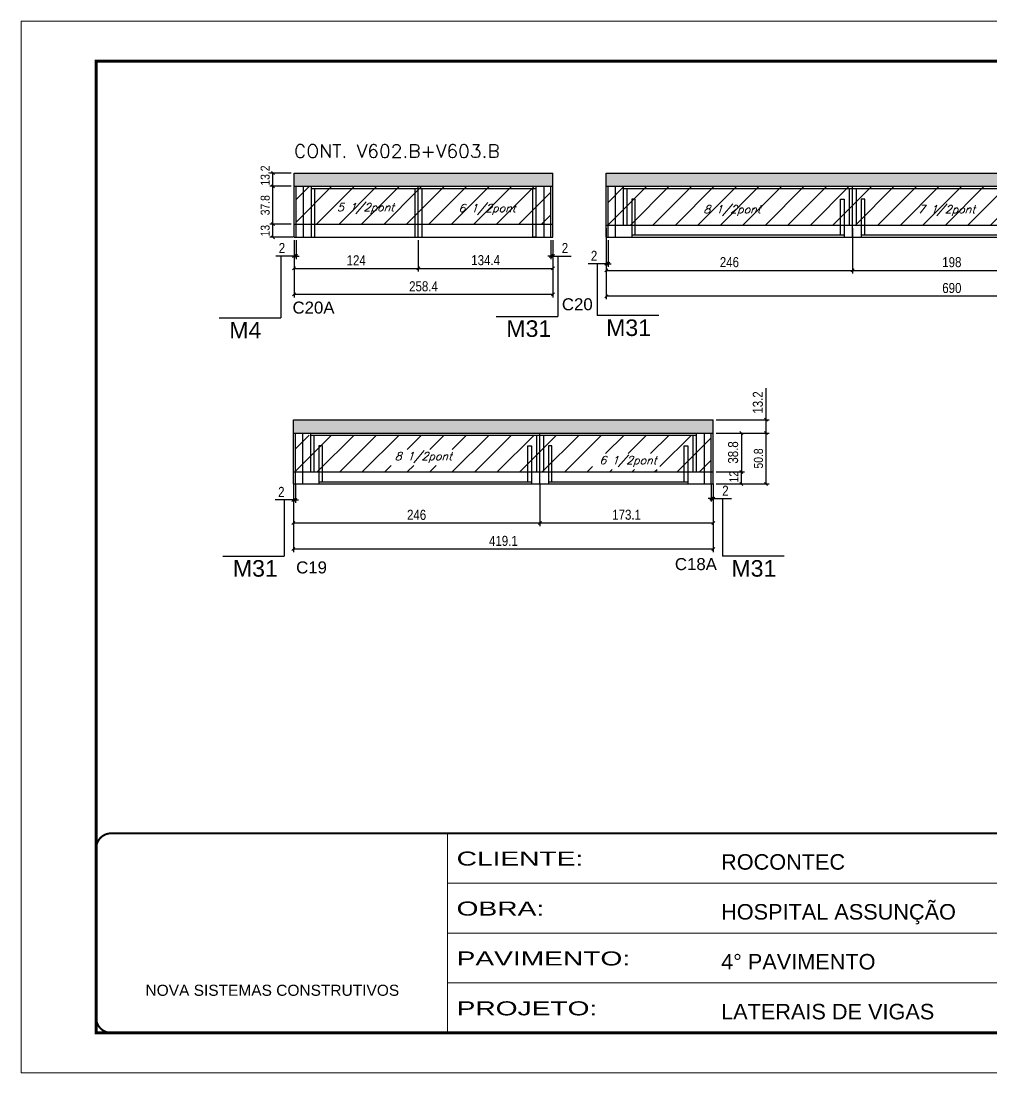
# Model space of a CAD drawing. Extents: x -20960 to -5926, y -2106 to 21915.
# Drawn here: x -7438 to -6470, y 18568 to 19618 of the extents above; entities that cross this region are included whole.
import ezdxf

# ---------------------------------------------------------------- set-up
doc = ezdxf.new("R2010")
doc.units = 0
doc.linetypes.add('CONTINUO', pattern=[0])
doc.linetypes.add('DASHED', pattern=[0.75, 0.5, -0.25])
for name, color, linetype in [('5', 5, 'Continuous'), ('COTA', 241, 'Continuous'), ('NOMENCLATURA', 7, 'Continuous'), ('Painéis', 200, 'Continuous'), ('Reaproveitamento', 251, 'Continuous'), ('SARR_2.2x7', 40, 'Continuous'), ('SARR_3.5x7', 81, 'Continuous'), ('texto', 7, 'Continuous')]:
    doc.layers.add(name, color=color, linetype=linetype)
for name, color, linetype, lineweight in [('Folhas', 255, 'Continuous', 9), ('SARRAFO DE PRESSAO', 251, 'DASHED', 9), ('Texto Seção', 7, 'Continuous', 15)]:
    doc.layers.add(name, color=color, linetype=linetype, lineweight=lineweight)
doc.styles.add('ARIAL', font='arial.ttf')
doc.styles.add('COTA TECNICA', font='techl___.ttf', dxfattribs={"height": 10})
doc.styles.add('COTA TECNICA-50', font='techl___.ttf', dxfattribs={"height": 9})
doc.styles.add('REGUA-120', font='ROMANS.shx', dxfattribs={"height": 15})
doc.styles.add('Romans', font='romans.shx')
doc.styles.get("Standard").update_dxf_attribs({"font": 'arial.ttf'})
doc.styles.add('Tecnologia', font='')
doc.styles.get('Tecnologia').set_extended_font_data('Forgotten Futurist')
doc.dimstyles.new('COTA PAINEL-50', dxfattribs={"dimtxt": 9, "dimasz": 3, "dimexe": 3, "dimexo": 3, "dimgap": 3, "dimtad": 1, "dimdec": 1, "dimzin": 12, "dimdsep": 46, "dimtxsty": 'COTA TECNICA-50', "dimblk1": 'OBLIQUE', "dimblk2": 'OBLIQUE', "dimsah": 1, "dimcen": 0.9, "dimclrd": 4, "dimclre": 4, "dimclrt": 240, "dimadec": 1, "dimazin": 3, "dimtfac": 1, "dimtdec": 1, "dimtmove": 0, "dimatfit": 3, "dimfxl": 1, "dimtolj": 1, "dimtzin": 12, "dimarcsym": 0})
doc.dimstyles.new('PAINEL', dxfattribs={"dimtxt": 10, "dimasz": 3, "dimexe": 3, "dimexo": 3, "dimgap": 3, "dimtad": 1, "dimdec": 1, "dimzin": 12, "dimdsep": 46, "dimtxsty": 'COTA TECNICA', "dimblk1": 'OBLIQUE', "dimblk2": 'OBLIQUE', "dimsah": 1, "dimcen": 0.9, "dimclrd": 4, "dimclre": 4, "dimclrt": 240, "dimadec": 1, "dimazin": 3, "dimtfac": 1, "dimtdec": 1, "dimtmove": 0, "dimatfit": 3, "dimfxl": 1, "dimtolj": 1, "dimtzin": 12, "dimarcsym": 0})
pattern_1 = [(45, (-149356.768, -7761.702), (-11.2253202, 11.2253202), [])]

# ---------------------------------------------------------------- blocks, each defined once
blk = doc.blocks.new('9999999999')
at = {"color": 30, "linetype": 'CONTINUO'}
for p, q in [((98564.6, 34230.2), (98564.6, 34429.4)), ((98564.6, 34379.6), (99584, 34379.6)), ((98564.6, 34329.8), (99488, 34329.8)), ((98564.6, 34280), (99488, 34280))]:
    blk.add_line(p, q, dxfattribs=at)
at = {"color": 30, "linetype": 'CONTINUO', "const_width": 2}
blk.add_lwpolyline([(99584, 34230.2), (99584, 34414.4, 0.414214), (99569, 34429.4), (98229, 34429.4, 0.414214), (98214, 34414.4), (98214, 34245.2, 0.414214), (98229, 34230.2), (99584, 34230.2)], format="xyb", dxfattribs=at)
at = {"layer": 'Folhas'}
blk.add_lwpolyline([(98139, 34190.2), (99624, 34190.2), (99624, 35240.2), (98139, 35240.2)], close=True, dxfattribs=at)
at = {"layer": 'Folhas', "color": 30, "const_width": 3}
blk.add_lwpolyline([(98214, 34230.2), (99584, 34230.2), (99584, 35200.2), (98214, 35200.2)], close=True, dxfattribs=at)
at = {"color": 7, "linetype": 'Continuous', "ltscale": 5, "style": 'ARIAL'}
for s, height, p in [('ROCONTEC', 15.48, (98837.7, 34393.1)), ('HOSPITAL ASSUNÇÃO', 15.483, (98837.7, 34343.3)), ('4° PAVIMENTO', 15.483, (98837.7, 34293.5)), ('NOVA SISTEMAS CONSTRUTIVOS', 11.059, (98263.2, 34267.2)), ('LATERAIS DE VIGAS', 15.483, (98837.7, 34243.7))]:
    blk.add_text(s, height=height, dxfattribs=at).set_placement(p)
at = {"layer": 'Folhas', "color": 7, "style": 'Tecnologia', "width": 1.5}
for s, p in [('CLIENTE:', (98573.7, 34397.2)), ('OBRA:', (98573.7, 34347.3)), ('PAVIMENTO:', (98573.7, 34297.5)), ('PROJETO:', (98573.7, 34247.7))]:
    blk.add_text(s, height=14, dxfattribs=at).set_placement(p)
blk = doc.blocks.new('_Oblique')
at = {"color": 0, "linetype": 'ByBlock', "lineweight": -2}
blk.add_line((-0.5, -0.5), (0.5, 0.5), dxfattribs=at)
blk = doc.blocks.new('*D186')
at = {"layer": 'COTA', "color": 4, "lineweight": -2, "ltscale": 25, "transparency": 16777216}
for p, q in [((-7166, 19399.5), (-7166, 19342.3)), ((-6907.6, 19399.5), (-6907.6, 19342.3)), ((-6907.6, 19345.3), (-7166, 19345.3))]:
    blk.add_line(p, q, dxfattribs=at)
at = {"layer": 'Defpoints', "color": 0, "ltscale": 25, "transparency": 16777216}
for p in [(-7166, 19402.5), (-6907.6, 19402.5), (-7166, 19345.3)]:
    blk.add_point(p, dxfattribs=at)
at = {"layer": 'COTA', "color": 4, "lineweight": -2, "ltscale": 25, "transparency": 16777216, "xscale": 3, "yscale": 3, "zscale": 3, "rotation": 180}
blk.add_blockref('_Oblique', (-7166, 19345.3), dxfattribs=at)
at = {"layer": 'COTA', "color": 4, "lineweight": -2, "ltscale": 25, "transparency": 16777216, "xscale": 3, "yscale": 3, "zscale": 3}
blk.add_blockref('_Oblique', (-6907.6, 19345.3), dxfattribs=at)
at = {"layer": 'COTA', "color": 240, "ltscale": 25, "transparency": 16777216, "insert": (-7036.8, 19353.4), "char_height": 10, "attachment_point": 5, "style": 'COTA TECNICA'}
blk.add_mtext('\\A1;258.4', dxfattribs=at)
blk = doc.blocks.new('*D187')
at = {"layer": 'COTA', "color": 4, "lineweight": -2, "ltscale": 25, "transparency": 16777216}
for p, q in [((-7166, 19399.5), (-7166, 19368.3)), ((-7042, 19399.5), (-7042, 19368.3)), ((-7166, 19371.3), (-7042, 19371.3))]:
    blk.add_line(p, q, dxfattribs=at)
at = {"layer": 'Defpoints', "color": 0, "ltscale": 25, "transparency": 16777216}
for p in [(-7166, 19402.5), (-7042, 19402.5), (-7042, 19371.3)]:
    blk.add_point(p, dxfattribs=at)
at = {"layer": 'COTA', "color": 4, "lineweight": -2, "ltscale": 25, "transparency": 16777216, "xscale": 3, "yscale": 3, "zscale": 3, "rotation": 180}
blk.add_blockref('_Oblique', (-7166, 19371.3), dxfattribs=at)
at = {"layer": 'COTA', "color": 4, "lineweight": -2, "ltscale": 25, "transparency": 16777216, "xscale": 3, "yscale": 3, "zscale": 3}
blk.add_blockref('_Oblique', (-7042, 19371.3), dxfattribs=at)
at = {"layer": 'COTA', "color": 240, "ltscale": 25, "transparency": 16777216, "insert": (-7104, 19379.4), "char_height": 10, "attachment_point": 5, "style": 'COTA TECNICA'}
blk.add_mtext('\\A1;124', dxfattribs=at)
blk = doc.blocks.new('*D188')
at = {"layer": 'COTA', "color": 4, "lineweight": -2, "ltscale": 25, "transparency": 16777216}
for p, q in [((-7042, 19399.5), (-7042, 19368.3)), ((-6907.6, 19399.5), (-6907.6, 19368.3)), ((-7042, 19371.3), (-6907.6, 19371.3))]:
    blk.add_line(p, q, dxfattribs=at)
at = {"layer": 'Defpoints', "color": 0, "ltscale": 25, "transparency": 16777216}
for p in [(-7042, 19402.5), (-6907.6, 19402.5), (-6907.6, 19371.3)]:
    blk.add_point(p, dxfattribs=at)
at = {"layer": 'COTA', "color": 4, "lineweight": -2, "ltscale": 25, "transparency": 16777216, "xscale": 3, "yscale": 3, "zscale": 3, "rotation": 180}
blk.add_blockref('_Oblique', (-7042, 19371.3), dxfattribs=at)
at = {"layer": 'COTA', "color": 4, "lineweight": -2, "ltscale": 25, "transparency": 16777216, "xscale": 3, "yscale": 3, "zscale": 3}
blk.add_blockref('_Oblique', (-6907.6, 19371.3), dxfattribs=at)
at = {"layer": 'COTA', "color": 240, "ltscale": 25, "transparency": 16777216, "insert": (-6974.8, 19379.5), "char_height": 10, "attachment_point": 5, "style": 'COTA TECNICA'}
blk.add_mtext('\\A1;134.4', dxfattribs=at)
blk = doc.blocks.new('*D189')
at = {"layer": 'COTA', "color": 4, "lineweight": -2, "ltscale": 25, "transparency": 16777216}
for p, q in [((-6909.6, 19399.5), (-6909.6, 19380.7)), ((-6907.6, 19399.5), (-6907.6, 19380.7)), ((-6909.6, 19383.7), (-6912.6, 19383.7)), ((-6909.6, 19383.7), (-6907.6, 19383.7)), ((-6907.6, 19383.7), (-6889.5, 19383.7))]:
    blk.add_line(p, q, dxfattribs=at)
at = {"layer": 'Defpoints', "color": 0, "ltscale": 25, "transparency": 16777216}
for p in [(-6909.6, 19402.5), (-6907.6, 19402.5), (-6907.6, 19383.7)]:
    blk.add_point(p, dxfattribs=at)
at = {"layer": 'COTA', "color": 4, "lineweight": -2, "ltscale": 25, "transparency": 16777216, "xscale": 3, "yscale": 3, "zscale": 3}
blk.add_blockref('_Oblique', (-6909.6, 19383.7), dxfattribs=at)
at = {"layer": 'COTA', "color": 4, "lineweight": -2, "ltscale": 25, "transparency": 16777216, "xscale": 3, "yscale": 3, "zscale": 3, "rotation": 180}
blk.add_blockref('_Oblique', (-6907.6, 19383.7), dxfattribs=at)
at = {"layer": 'COTA', "color": 240, "ltscale": 25, "transparency": 16777216, "insert": (-6895.6, 19391.7), "char_height": 10, "attachment_point": 5, "style": 'COTA TECNICA'}
blk.add_mtext('\\A1;2', dxfattribs=at)
blk = doc.blocks.new('*D190')
at = {"layer": 'COTA', "color": 4, "lineweight": -2, "ltscale": 25, "transparency": 16777216}
for p, q in [((-7166, 19399.5), (-7166, 19380.7)), ((-7164, 19399.5), (-7164, 19380.7)), ((-7166, 19383.7), (-7184.2, 19383.7)), ((-7164, 19383.7), (-7166, 19383.7)), ((-7164, 19383.7), (-7161, 19383.7))]:
    blk.add_line(p, q, dxfattribs=at)
at = {"layer": 'Defpoints', "color": 0, "ltscale": 25, "transparency": 16777216}
for p in [(-7166, 19402.5), (-7164, 19402.5), (-7166, 19383.7)]:
    blk.add_point(p, dxfattribs=at)
at = {"layer": 'COTA', "color": 4, "lineweight": -2, "ltscale": 25, "transparency": 16777216, "xscale": 3, "yscale": 3, "zscale": 3}
blk.add_blockref('_Oblique', (-7166, 19383.7), dxfattribs=at)
at = {"layer": 'COTA', "color": 4, "lineweight": -2, "ltscale": 25, "transparency": 16777216, "xscale": 3, "yscale": 3, "zscale": 3, "rotation": 180}
blk.add_blockref('_Oblique', (-7164, 19383.7), dxfattribs=at)
at = {"layer": 'COTA', "color": 240, "ltscale": 25, "transparency": 16777216, "insert": (-7178.1, 19391.7), "char_height": 10, "attachment_point": 5, "style": 'COTA TECNICA'}
blk.add_mtext('\\A1;2', dxfattribs=at)
blk = doc.blocks.new('*D249')
at = {"layer": 'COTA', "color": 4, "lineweight": -2, "ltscale": 25, "transparency": 16777216}
for p, q in [((-6854.5, 19411.5), (-6854.5, 19340.6)), ((-6164.5, 19411.5), (-6164.5, 19340.6)), ((-6164.5, 19343.6), (-6854.5, 19343.6))]:
    blk.add_line(p, q, dxfattribs=at)
at = {"layer": 'Defpoints', "color": 0, "ltscale": 25, "transparency": 16777216}
for p in [(-6854.5, 19414.5), (-6164.5, 19414.5), (-6854.5, 19343.6)]:
    blk.add_point(p, dxfattribs=at)
at = {"layer": 'COTA', "color": 4, "lineweight": -2, "ltscale": 25, "transparency": 16777216, "xscale": 3, "yscale": 3, "zscale": 3, "rotation": 180}
blk.add_blockref('_Oblique', (-6854.5, 19343.6), dxfattribs=at)
at = {"layer": 'COTA', "color": 4, "lineweight": -2, "ltscale": 25, "transparency": 16777216, "xscale": 3, "yscale": 3, "zscale": 3}
blk.add_blockref('_Oblique', (-6164.5, 19343.6), dxfattribs=at)
at = {"layer": 'COTA', "color": 240, "ltscale": 25, "transparency": 16777216, "insert": (-6509.5, 19351.7), "char_height": 10, "attachment_point": 5, "style": 'COTA TECNICA'}
blk.add_mtext('\\A1;690', dxfattribs=at)
blk = doc.blocks.new('*D250')
at = {"layer": 'COTA', "color": 4, "lineweight": -2, "ltscale": 25, "transparency": 16777216}
for p, q in [((-6854.5, 19399.5), (-6854.5, 19366.4)), ((-6608.5, 19399.5), (-6608.5, 19366.4)), ((-6854.5, 19369.4), (-6608.5, 19369.4))]:
    blk.add_line(p, q, dxfattribs=at)
at = {"layer": 'Defpoints', "color": 0, "ltscale": 25, "transparency": 16777216}
for p in [(-6854.5, 19402.5), (-6608.5, 19402.5), (-6608.5, 19369.4)]:
    blk.add_point(p, dxfattribs=at)
at = {"layer": 'COTA', "color": 4, "lineweight": -2, "ltscale": 25, "transparency": 16777216, "xscale": 3, "yscale": 3, "zscale": 3, "rotation": 180}
blk.add_blockref('_Oblique', (-6854.5, 19369.4), dxfattribs=at)
at = {"layer": 'COTA', "color": 4, "lineweight": -2, "ltscale": 25, "transparency": 16777216, "xscale": 3, "yscale": 3, "zscale": 3}
blk.add_blockref('_Oblique', (-6608.5, 19369.4), dxfattribs=at)
at = {"layer": 'COTA', "color": 240, "ltscale": 25, "transparency": 16777216, "insert": (-6731.5, 19377.5), "char_height": 10, "attachment_point": 5, "style": 'COTA TECNICA'}
blk.add_mtext('\\A1;246', dxfattribs=at)
blk = doc.blocks.new('*D251')
at = {"layer": 'COTA', "color": 4, "lineweight": -2, "ltscale": 25, "transparency": 16777216}
for p, q in [((-6608.5, 19411.5), (-6608.5, 19366.4)), ((-6410.5, 19399.5), (-6410.5, 19366.4)), ((-6608.5, 19369.4), (-6410.5, 19369.4))]:
    blk.add_line(p, q, dxfattribs=at)
at = {"layer": 'Defpoints', "color": 0, "ltscale": 25, "transparency": 16777216}
for p in [(-6608.5, 19414.5), (-6410.5, 19402.5), (-6410.5, 19369.4)]:
    blk.add_point(p, dxfattribs=at)
at = {"layer": 'COTA', "color": 4, "lineweight": -2, "ltscale": 25, "transparency": 16777216, "xscale": 3, "yscale": 3, "zscale": 3, "rotation": 180}
blk.add_blockref('_Oblique', (-6608.5, 19369.4), dxfattribs=at)
at = {"layer": 'COTA', "color": 4, "lineweight": -2, "ltscale": 25, "transparency": 16777216, "xscale": 3, "yscale": 3, "zscale": 3}
blk.add_blockref('_Oblique', (-6410.5, 19369.4), dxfattribs=at)
at = {"layer": 'COTA', "color": 240, "ltscale": 25, "transparency": 16777216, "insert": (-6509.5, 19377.5), "char_height": 10, "attachment_point": 5, "style": 'COTA TECNICA'}
blk.add_mtext('\\A1;198', dxfattribs=at)
blk = doc.blocks.new('*D192')
at = {"layer": 'COTA', "color": 4, "lineweight": -2, "ltscale": 25, "transparency": 16777216}
for p, q in [((-6854.5, 19395.5), (-6854.5, 19372.9)), ((-6852.5, 19399.5), (-6852.5, 19372.9)), ((-6854.5, 19375.9), (-6872.6, 19375.9)), ((-6852.5, 19375.9), (-6854.5, 19375.9)), ((-6852.5, 19375.9), (-6849.5, 19375.9))]:
    blk.add_line(p, q, dxfattribs=at)
at = {"layer": 'Defpoints', "color": 0, "ltscale": 25, "transparency": 16777216}
for p in [(-6854.5, 19398.5), (-6852.5, 19402.5), (-6854.5, 19375.9)]:
    blk.add_point(p, dxfattribs=at)
at = {"layer": 'COTA', "color": 4, "lineweight": -2, "ltscale": 25, "transparency": 16777216, "xscale": 3, "yscale": 3, "zscale": 3}
blk.add_blockref('_Oblique', (-6854.5, 19375.9), dxfattribs=at)
at = {"layer": 'COTA', "color": 4, "lineweight": -2, "ltscale": 25, "transparency": 16777216, "xscale": 3, "yscale": 3, "zscale": 3, "rotation": 180}
blk.add_blockref('_Oblique', (-6852.5, 19375.9), dxfattribs=at)
at = {"layer": 'COTA', "color": 240, "ltscale": 25, "transparency": 16777216, "insert": (-6866.6, 19383.9), "char_height": 10, "attachment_point": 5, "style": 'COTA TECNICA'}
blk.add_mtext('\\A1;2', dxfattribs=at)
blk = doc.blocks.new('*D193')
at = {"layer": 'COTA', "color": 4, "lineweight": -2, "ltscale": 25, "transparency": 16777216}
for p, q in [((-7166.7, 19156.2), (-7166.7, 19088.2)), ((-6747.6, 19156.2), (-6747.6, 19088.2)), ((-6747.6, 19091.2), (-7166.7, 19091.2))]:
    blk.add_line(p, q, dxfattribs=at)
at = {"layer": 'Defpoints', "color": 0, "ltscale": 25, "transparency": 16777216}
for p in [(-7166.7, 19159.2), (-6747.6, 19159.2), (-7166.7, 19091.2)]:
    blk.add_point(p, dxfattribs=at)
at = {"layer": 'COTA', "color": 4, "lineweight": -2, "ltscale": 25, "transparency": 16777216, "xscale": 3, "yscale": 3, "zscale": 3, "rotation": 180}
blk.add_blockref('_Oblique', (-7166.7, 19091.2), dxfattribs=at)
at = {"layer": 'COTA', "color": 4, "lineweight": -2, "ltscale": 25, "transparency": 16777216, "xscale": 3, "yscale": 3, "zscale": 3}
blk.add_blockref('_Oblique', (-6747.6, 19091.2), dxfattribs=at)
at = {"layer": 'COTA', "color": 240, "ltscale": 25, "transparency": 16777216, "insert": (-6957.1, 19099.3), "char_height": 10, "attachment_point": 5, "style": 'COTA TECNICA'}
blk.add_mtext('\\A1;419.1', dxfattribs=at)
blk = doc.blocks.new('*D194')
at = {"layer": 'COTA', "color": 4, "lineweight": -2, "ltscale": 25, "transparency": 16777216}
for p, q in [((-7166.7, 19156.2), (-7166.7, 19114.2)), ((-6920.7, 19156.2), (-6920.7, 19114.2)), ((-7166.7, 19117.2), (-6920.7, 19117.2))]:
    blk.add_line(p, q, dxfattribs=at)
at = {"layer": 'Defpoints', "color": 0, "ltscale": 25, "transparency": 16777216}
for p in [(-7166.7, 19159.2), (-6920.7, 19159.2), (-6920.7, 19117.2)]:
    blk.add_point(p, dxfattribs=at)
at = {"layer": 'COTA', "color": 4, "lineweight": -2, "ltscale": 25, "transparency": 16777216, "xscale": 3, "yscale": 3, "zscale": 3, "rotation": 180}
blk.add_blockref('_Oblique', (-7166.7, 19117.2), dxfattribs=at)
at = {"layer": 'COTA', "color": 4, "lineweight": -2, "ltscale": 25, "transparency": 16777216, "xscale": 3, "yscale": 3, "zscale": 3}
blk.add_blockref('_Oblique', (-6920.7, 19117.2), dxfattribs=at)
at = {"layer": 'COTA', "color": 240, "ltscale": 25, "transparency": 16777216, "insert": (-7043.7, 19125.3), "char_height": 10, "attachment_point": 5, "style": 'COTA TECNICA'}
blk.add_mtext('\\A1;246', dxfattribs=at)
blk = doc.blocks.new('*D195')
at = {"layer": 'COTA', "color": 4, "lineweight": -2, "ltscale": 25, "transparency": 16777216}
for p, q in [((-6920.7, 19156.2), (-6920.7, 19114.2)), ((-6747.6, 19156.2), (-6747.6, 19114.2)), ((-6920.7, 19117.2), (-6747.6, 19117.2))]:
    blk.add_line(p, q, dxfattribs=at)
at = {"layer": 'Defpoints', "color": 0, "ltscale": 25, "transparency": 16777216}
for p in [(-6920.7, 19159.2), (-6747.6, 19159.2), (-6747.6, 19117.2)]:
    blk.add_point(p, dxfattribs=at)
at = {"layer": 'COTA', "color": 4, "lineweight": -2, "ltscale": 25, "transparency": 16777216, "xscale": 3, "yscale": 3, "zscale": 3, "rotation": 180}
blk.add_blockref('_Oblique', (-6920.7, 19117.2), dxfattribs=at)
at = {"layer": 'COTA', "color": 4, "lineweight": -2, "ltscale": 25, "transparency": 16777216, "xscale": 3, "yscale": 3, "zscale": 3}
blk.add_blockref('_Oblique', (-6747.6, 19117.2), dxfattribs=at)
at = {"layer": 'COTA', "color": 240, "ltscale": 25, "transparency": 16777216, "insert": (-6834.1, 19125.4), "char_height": 10, "attachment_point": 5, "style": 'COTA TECNICA'}
blk.add_mtext('\\A1;173.1', dxfattribs=at)
blk = doc.blocks.new('*D196')
at = {"layer": 'COTA', "color": 4, "lineweight": -2, "ltscale": 25, "transparency": 16777216}
for p, q in [((-6744.6, 19207), (-6716.6, 19207)), ((-6719.6, 19207), (-6719.6, 19168.2)), ((-6744.6, 19168.2), (-6716.6, 19168.2))]:
    blk.add_line(p, q, dxfattribs=at)
at = {"layer": 'Defpoints', "color": 0, "ltscale": 25, "transparency": 16777216}
for p in [(-6747.6, 19207), (-6747.6, 19168.2), (-6719.6, 19168.2)]:
    blk.add_point(p, dxfattribs=at)
at = {"layer": 'COTA', "color": 4, "lineweight": -2, "ltscale": 25, "transparency": 16777216, "xscale": 3, "yscale": 3, "zscale": 3}
for p, rotation in [((-6719.6, 19207), 90), ((-6719.6, 19168.2), 270)]:
    blk.add_blockref('_Oblique', p, dxfattribs=dict(at, rotation=rotation))
at = {"layer": 'COTA', "color": 240, "ltscale": 25, "transparency": 16777216, "insert": (-6727.8, 19187.6), "char_height": 10, "attachment_point": 5, "rotation": 90, "style": 'COTA TECNICA'}
blk.add_mtext('\\A1;38.8', dxfattribs=at)
blk = doc.blocks.new('*D255')
at = {"layer": 'COTA', "color": 4, "lineweight": -2, "ltscale": 25, "transparency": 16777216}
for p, q in [((-6694.9, 19220.2), (-6694.9, 19251.9)), ((-6744.6, 19220.2), (-6691.9, 19220.2)), ((-6694.9, 19207), (-6694.9, 19220.2)), ((-6744.6, 19207), (-6691.9, 19207))]:
    blk.add_line(p, q, dxfattribs=at)
at = {"layer": 'Defpoints', "color": 0, "ltscale": 25, "transparency": 16777216}
for p in [(-6747.6, 19220.2), (-6694.9, 19220.2), (-6747.6, 19207)]:
    blk.add_point(p, dxfattribs=at)
at = {"layer": 'COTA', "color": 4, "lineweight": -2, "ltscale": 25, "transparency": 16777216, "xscale": 3, "yscale": 3, "zscale": 3}
for p, rotation in [((-6694.9, 19220.2), 90), ((-6694.9, 19207), 270)]:
    blk.add_blockref('_Oblique', p, dxfattribs=dict(at, rotation=rotation))
at = {"layer": 'COTA', "color": 240, "ltscale": 25, "transparency": 16777216, "insert": (-6703.1, 19237.5), "char_height": 10, "attachment_point": 5, "rotation": 90, "style": 'COTA TECNICA'}
blk.add_mtext('\\A1;13.2', dxfattribs=at)
blk = doc.blocks.new('*D197')
at = {"layer": 'COTA', "color": 4, "lineweight": -2, "ltscale": 25, "transparency": 16777216}
for p, q in [((-6749.6, 19156.2), (-6749.6, 19138.5)), ((-6747.6, 19156.2), (-6747.6, 19138.5)), ((-6749.6, 19141.5), (-6752.6, 19141.5)), ((-6749.6, 19141.5), (-6747.6, 19141.5)), ((-6747.6, 19141.5), (-6729.5, 19141.5))]:
    blk.add_line(p, q, dxfattribs=at)
at = {"layer": 'Defpoints', "color": 0, "ltscale": 25, "transparency": 16777216}
for p in [(-6749.6, 19159.2), (-6747.6, 19159.2), (-6747.6, 19141.5)]:
    blk.add_point(p, dxfattribs=at)
at = {"layer": 'COTA', "color": 4, "lineweight": -2, "ltscale": 25, "transparency": 16777216, "xscale": 3, "yscale": 3, "zscale": 3}
blk.add_blockref('_Oblique', (-6749.6, 19141.5), dxfattribs=at)
at = {"layer": 'COTA', "color": 4, "lineweight": -2, "ltscale": 25, "transparency": 16777216, "xscale": 3, "yscale": 3, "zscale": 3, "rotation": 180}
blk.add_blockref('_Oblique', (-6747.6, 19141.5), dxfattribs=at)
at = {"layer": 'COTA', "color": 240, "ltscale": 25, "transparency": 16777216, "insert": (-6735.5, 19149.5), "char_height": 10, "attachment_point": 5, "style": 'COTA TECNICA'}
blk.add_mtext('\\A1;2', dxfattribs=at)
blk = doc.blocks.new('*D198')
at = {"layer": 'COTA', "color": 4, "lineweight": -2, "ltscale": 25, "transparency": 16777216}
for p, q in [((-7166.7, 19156.2), (-7166.7, 19137.2)), ((-7164.7, 19156.2), (-7164.7, 19137.2)), ((-7166.7, 19140.2), (-7184.8, 19140.2)), ((-7164.7, 19140.2), (-7166.7, 19140.2)), ((-7164.7, 19140.2), (-7161.7, 19140.2))]:
    blk.add_line(p, q, dxfattribs=at)
at = {"layer": 'Defpoints', "color": 0, "ltscale": 25, "transparency": 16777216}
for p in [(-7166.7, 19159.2), (-7164.7, 19159.2), (-7166.7, 19140.2)]:
    blk.add_point(p, dxfattribs=at)
at = {"layer": 'COTA', "color": 4, "lineweight": -2, "ltscale": 25, "transparency": 16777216, "xscale": 3, "yscale": 3, "zscale": 3}
blk.add_blockref('_Oblique', (-7166.7, 19140.2), dxfattribs=at)
at = {"layer": 'COTA', "color": 4, "lineweight": -2, "ltscale": 25, "transparency": 16777216, "xscale": 3, "yscale": 3, "zscale": 3, "rotation": 180}
blk.add_blockref('_Oblique', (-7164.7, 19140.2), dxfattribs=at)
at = {"layer": 'COTA', "color": 240, "ltscale": 25, "transparency": 16777216, "insert": (-7178.7, 19148.2), "char_height": 10, "attachment_point": 5, "style": 'COTA TECNICA'}
blk.add_mtext('\\A1;2', dxfattribs=at)
blk = doc.blocks.new('*D259')
at = {"layer": 'COTA', "color": 4, "lineweight": -2, "transparency": 16777216}
for p, q in [((-7169, 19415.5), (-7190.1, 19415.5)), ((-7187.1, 19402.5), (-7187.1, 19415.5)), ((-7167, 19402.5), (-7190.1, 19402.5))]:
    blk.add_line(p, q, dxfattribs=at)
at = {"layer": 'Defpoints', "color": 0, "transparency": 16777216}
for p in [(-7187.1, 19415.5), (-7166, 19415.5), (-7164, 19402.5)]:
    blk.add_point(p, dxfattribs=at)
at = {"layer": 'COTA', "color": 4, "lineweight": -2, "transparency": 16777216, "xscale": 3, "yscale": 3, "zscale": 3}
for p, rotation in [((-7187.1, 19415.5), 90), ((-7187.1, 19402.5), 270)]:
    blk.add_blockref('_Oblique', p, dxfattribs=dict(at, rotation=rotation))
at = {"layer": 'COTA', "color": 240, "transparency": 16777216, "insert": (-7194.8, 19409), "char_height": 9, "attachment_point": 5, "rotation": 90, "style": 'COTA TECNICA-50'}
blk.add_mtext('\\A1;13', dxfattribs=at)
blk = doc.blocks.new('*D260')
at = {"layer": 'COTA', "color": 4, "lineweight": -2, "transparency": 16777216}
for p, q in [((-7169, 19453.3), (-7190.1, 19453.3)), ((-7187.1, 19415.5), (-7187.1, 19453.3)), ((-7169, 19415.5), (-7190.1, 19415.5))]:
    blk.add_line(p, q, dxfattribs=at)
at = {"layer": 'Defpoints', "color": 0, "transparency": 16777216}
for p in [(-7187.1, 19453.3), (-7166, 19453.3), (-7166, 19415.5)]:
    blk.add_point(p, dxfattribs=at)
at = {"layer": 'COTA', "color": 4, "lineweight": -2, "transparency": 16777216, "xscale": 3, "yscale": 3, "zscale": 3}
for p, rotation in [((-7187.1, 19453.3), 90), ((-7187.1, 19415.5), 270)]:
    blk.add_blockref('_Oblique', p, dxfattribs=dict(at, rotation=rotation))
at = {"layer": 'COTA', "color": 240, "transparency": 16777216, "insert": (-7194.8, 19434.4), "char_height": 9, "attachment_point": 5, "rotation": 90, "style": 'COTA TECNICA-50'}
blk.add_mtext('\\A1;37.8', dxfattribs=at)
blk = doc.blocks.new('*D261')
at = {"layer": 'COTA', "color": 4, "lineweight": -2, "transparency": 16777216}
for p, q in [((-7169, 19466.5), (-7190.1, 19466.5)), ((-7187.1, 19453.3), (-7187.1, 19466.5)), ((-7169, 19453.3), (-7190.1, 19453.3))]:
    blk.add_line(p, q, dxfattribs=at)
at = {"layer": 'Defpoints', "color": 0, "transparency": 16777216}
for p in [(-7187.1, 19466.5), (-7166, 19466.5), (-7166, 19453.3)]:
    blk.add_point(p, dxfattribs=at)
at = {"layer": 'COTA', "color": 4, "lineweight": -2, "transparency": 16777216, "xscale": 3, "yscale": 3, "zscale": 3}
for p, rotation in [((-7187.1, 19466.5), 90), ((-7187.1, 19453.3), 270)]:
    blk.add_blockref('_Oblique', p, dxfattribs=dict(at, rotation=rotation))
at = {"layer": 'COTA', "color": 240, "transparency": 16777216, "insert": (-7194.8, 19464), "char_height": 9, "attachment_point": 5, "rotation": 90, "style": 'COTA TECNICA-50'}
blk.add_mtext('\\A1;13.2', dxfattribs=at)
blk = doc.blocks.new('*D262')
at = {"layer": 'COTA', "color": 4, "lineweight": -2, "transparency": 16777216}
for p, q in [((-6744.6, 19207), (-6691.9, 19207)), ((-6694.9, 19156.2), (-6694.9, 19207)), ((-6744.6, 19156.2), (-6691.9, 19156.2))]:
    blk.add_line(p, q, dxfattribs=at)
at = {"layer": 'Defpoints', "color": 0, "transparency": 16777216}
for p in [(-6747.6, 19207), (-6694.9, 19207), (-6747.6, 19156.2)]:
    blk.add_point(p, dxfattribs=at)
at = {"layer": 'COTA', "color": 4, "lineweight": -2, "transparency": 16777216, "xscale": 3, "yscale": 3, "zscale": 3}
for p, rotation in [((-6694.9, 19207), 90), ((-6694.9, 19156.2), 270)]:
    blk.add_blockref('_Oblique', p, dxfattribs=dict(at, rotation=rotation))
at = {"layer": 'COTA', "color": 240, "transparency": 16777216, "insert": (-6702.5, 19181.6), "char_height": 9, "attachment_point": 5, "rotation": 90, "style": 'COTA TECNICA-50'}
blk.add_mtext('\\A1;50.8', dxfattribs=at)
blk = doc.blocks.new('*D263')
at = {"layer": 'COTA', "color": 4, "lineweight": -2, "transparency": 16777216}
for p, q in [((-6744.6, 19168.2), (-6716.6, 19168.2)), ((-6719.6, 19156.2), (-6719.6, 19168.2)), ((-6744.6, 19156.2), (-6716.6, 19156.2))]:
    blk.add_line(p, q, dxfattribs=at)
at = {"layer": 'Defpoints', "color": 0, "transparency": 16777216}
for p in [(-6747.6, 19168.2), (-6719.6, 19168.2), (-6747.6, 19156.2)]:
    blk.add_point(p, dxfattribs=at)
at = {"layer": 'COTA', "color": 4, "lineweight": -2, "transparency": 16777216, "xscale": 3, "yscale": 3, "zscale": 3}
for p, rotation in [((-6719.6, 19168.2), 90), ((-6719.6, 19156.2), 270)]:
    blk.add_blockref('_Oblique', p, dxfattribs=dict(at, rotation=rotation))
at = {"layer": 'COTA', "color": 240, "transparency": 16777216, "insert": (-6727.1, 19163.4), "char_height": 9, "attachment_point": 5, "rotation": 90, "style": 'COTA TECNICA-50'}
blk.add_mtext('\\A1;12', dxfattribs=at)

msp = doc.modelspace()

# ---------------------------------------------------------------- hatches: boundary and pattern name
at = {"layer": 'COTA', "linetype": 'ByBlock'}
h = msp.add_hatch(dxfattribs=at)
h.set_pattern_fill('AR-CONC', color=256, scale=0.03)
h.set_pattern_definition([(50, (-146539.5405, -13726.107), (5.46554007, -0.47817257), [0.5715, -6.2865]), (355, (-146539.5405, -13726.107), (-1.05730264, 5.73170536), [0.4572, -5.02921753]), (100.4514447, (-146539.085, -13726.147), (4.40823741, 5.25353256), [0.48570026, -5.34270734]), (46.1842, (-146539.5405, -13724.583), (8.13237123, -1.26126984), [0.85725, -9.42975]), (96.6355576, (-146538.863, -13724.688), (7.122124, 7.42278374), [0.7285507, -8.01406824]), (351.184151, (-146539.5405, -13724.583), (7.122124, 7.42278374), [0.685799, -7.54379196]), (21, (-146538.7785, -13724.964), (4.54843174, -3.06795595), [0.5715, -6.2865]), (326, (-146538.7785, -13724.964), (1.85406085, 5.52563898), [0.4572, -5.0292]), (71.451445, (-146538.3995, -13725.22), (6.40249258, 2.45768307), [0.48570026, -5.34269813]), (37.5, (-146539.5405, -13726.1071), (0.092658098, 2.536651166), [0, -4.96824, 0, -5.1054, 0, -5.04825]), (7.5, (-146539.5405, -13726.107), (2.004589875, 3.005417245), [0, -2.91084, 0, -4.85394, 0, -1.92405]), (327.5, (-146541.2398, -13726.1071), (4.067717855, -0.17186232), [0, -1.905, 0, -5.9436, 0, -7.8867]), (317.5, (-146542.0018, -13726.107), (4.44387544, 0.76279473), [0, -2.4765, 0, -3.94716, 0, -5.6007])])
h.paths.add_polyline_path([(-7166.05, 19466.52), (-7166.05, 19453.32), (-6907.65, 19453.32), (-6907.65, 19466.52)])
h = msp.add_hatch(dxfattribs=at)
h.set_pattern_fill('AR-CONC', color=256, scale=0.03)
h.set_pattern_definition([(50, (-147433.22, -10037.821), (5.46554007, -0.47817257), [0.5715, -6.2865]), (355, (-147433.22, -10037.821), (-1.05730264, 5.73170536), [0.4572, -5.02921753]), (100.4514447, (-147432.7646, -10037.861), (4.40823741, 5.25353256), [0.48570026, -5.34270734]), (46.1842, (-147433.22, -10036.297), (8.13237123, -1.26126984), [0.85725, -9.42975]), (96.6355576, (-147432.542, -10036.402), (7.122124, 7.42278374), [0.7285507, -8.01406824]), (351.184151, (-147433.22, -10036.297), (7.122124, 7.42278374), [0.685799, -7.54379196]), (21, (-147432.458, -10036.678), (4.54843174, -3.06795595), [0.5715, -6.2865]), (326, (-147432.458, -10036.678), (1.85406085, 5.52563898), [0.4572, -5.0292]), (71.451445, (-147432.079, -10036.9336), (6.40249258, 2.45768307), [0.48570026, -5.34269813]), (37.5, (-147433.22, -10037.821), (0.092658098, 2.536651166), [0, -4.96824, 0, -5.1054, 0, -5.04825]), (7.5, (-147433.22, -10037.821), (2.004589875, 3.005417245), [0, -2.91084, 0, -4.85394, 0, -1.92405]), (327.5, (-147434.9194, -10037.821), (4.067717855, -0.17186232), [0, -1.905, 0, -5.9436, 0, -7.8867]), (317.5, (-147435.6814, -10037.821), (4.44387544, 0.76279473), [0, -2.4765, 0, -3.94716, 0, -5.6007])])
h.paths.add_polyline_path([(-6854.5, 19466.52), (-6854.5, 19453.32), (-6164.5, 19453.32), (-6164.5, 19466.52)])
h = msp.add_hatch(dxfattribs=at)
h.set_pattern_fill('AR-CONC', color=256, scale=0.03)
h.set_pattern_definition([(50, (-147744.768, -10058.8524), (5.46554007, -0.47817257), [0.5715, -6.2865]), (355, (-147744.768, -10058.8524), (-1.05730264, 5.73170536), [0.4572, -5.02921753]), (100.4514447, (-147744.3123, -10058.892), (4.40823741, 5.25353256), [0.48570026, -5.34270734]), (46.1842, (-147744.768, -10057.3284), (8.13237123, -1.26126984), [0.85725, -9.42975]), (96.6355576, (-147744.09, -10057.4335), (7.122124, 7.42278374), [0.7285507, -8.01406824]), (351.184151, (-147744.768, -10057.328), (7.122124, 7.42278374), [0.685799, -7.54379196]), (21, (-147744.006, -10057.7094), (4.54843174, -3.06795595), [0.5715, -6.2865]), (326, (-147744.006, -10057.7094), (1.85406085, 5.52563898), [0.4572, -5.0292]), (71.451445, (-147743.627, -10057.965), (6.40249258, 2.45768307), [0.48570026, -5.34269813]), (37.5, (-147744.7678, -10058.8524), (0.092658098, 2.536651166), [0, -4.96824, 0, -5.1054, 0, -5.04825]), (7.5, (-147744.7678, -10058.8524), (2.004589875, 3.005417245), [0, -2.91084, 0, -4.85394, 0, -1.92405]), (327.5, (-147746.467, -10058.8524), (4.067717855, -0.17186232), [0, -1.905, 0, -5.9436, 0, -7.8867]), (317.5, (-147747.229, -10058.8524), (4.44387544, 0.76279473), [0, -2.4765, 0, -3.94716, 0, -5.6007])])
h.paths.add_polyline_path([(-6747.56, 19206.96), (-6747.56, 19220.16), (-7166.68, 19220.16), (-7166.68, 19206.96)])
at = {"layer": 'Reaproveitamento'}
h = msp.add_hatch(dxfattribs=at)
h.set_pattern_fill('ANSI31', color=256, scale=5)
h.paths.add_polyline_path([(-7042.05, 19415.52), (-7042.05, 19453.32), (-7164.05, 19453.32), (-7164.05, 19415.52)])
h = msp.add_hatch(dxfattribs=at)
h.set_pattern_fill('ANSI31', color=256, scale=5)
h.paths.add_polyline_path([(-6909.65, 19415.52), (-6909.65, 19453.32), (-7042.05, 19453.32), (-7042.05, 19415.52)])
h = msp.add_hatch(dxfattribs=at)
h.set_pattern_fill('ANSI31', color=256, scale=5)
h.paths.add_polyline_path([(-6852.5, 19453.32), (-6852.5, 19414.52), (-6608.5, 19414.52), (-6608.5, 19453.32)])
h = msp.add_hatch(dxfattribs=at)
h.set_pattern_fill('ANSI31', color=256, scale=5)
h.paths.add_polyline_path([(-6608.5, 19453.32), (-6608.5, 19414.52), (-6410.5, 19414.52), (-6410.5, 19453.32)])
at = {"layer": 'Reaproveitamento', "ltscale": 25}
h = msp.add_hatch(dxfattribs=at)
h.set_pattern_fill('ANSI31', color=256, scale=5)
h.set_pattern_definition(pattern_1)
h.paths.add_polyline_path([(-7164.68, 19204.96), (-7164.68, 19168.16), (-6920.68, 19168.16), (-6920.68, 19204.96)])
h.paths.add_polyline_path([(-7073.33, 19174.63), (-7005.71, 19174.63), (-7000.21, 19190.6), (-7067.83, 19190.6)], flags=16)
h = msp.add_hatch(dxfattribs=at)
h.set_pattern_fill('ANSI31', color=256, scale=5)
h.set_pattern_definition(pattern_1)
h.paths.add_polyline_path([(-6920.68, 19204.96), (-6920.68, 19168.16), (-6749.56, 19168.16), (-6749.56, 19204.96)])
h.paths.add_polyline_path([(-6869.06, 19170.53), (-6801.82, 19170.53), (-6796.32, 19186.51), (-6863.56, 19186.51)], flags=16)

# ---------------------------------------------------------------- linework, layer by layer
at = {"layer": 'COTA', "linetype": 'ByBlock'}
for p, q in [((-7166.05, 19466.52), (-6907.65, 19466.52)), ((-7166.05, 19453.32), (-7166.05, 19466.52)), ((-7166.05, 19466.52), (-6907.65, 19466.52)), ((-6907.65, 19453.32), (-6907.65, 19466.52)), ((-6854.5, 19466.52), (-6164.5, 19466.52)), ((-6854.5, 19453.32), (-6854.5, 19466.52)), ((-6854.5, 19466.52), (-6164.5, 19466.52)), ((-7166.68, 19220.16), (-6747.56, 19220.16)), ((-7166.68, 19206.96), (-7166.68, 19220.16)), ((-7166.68, 19220.16), (-6747.56, 19220.16)), ((-6747.56, 19206.96), (-6747.56, 19220.16))]:
    msp.add_line(p, q, dxfattribs=at)
at = {"layer": 'NOMENCLATURA', "linetype": 'Continuous'}
for p, q in [((-7179.36, 19383.73), (-7179.36, 19321.84)), ((-6902.84, 19383.73), (-6902.84, 19323.47)), ((-6863.56, 19375.88), (-6863.56, 19324.35)), ((-7240.85, 19321.84), (-7179.36, 19321.84)), ((-6964.34, 19323.47), (-6902.84, 19323.47)), ((-6802.07, 19324.35), (-6863.56, 19324.35)), ((-7175.74, 19140.19), (-7175.74, 19084.13)), ((-6738.51, 19141.47), (-6738.51, 19084.13)), ((-7237.23, 19084.13), (-7175.74, 19084.13)), ((-6677.02, 19084.13), (-6738.51, 19084.13))]:
    msp.add_line(p, q, dxfattribs=at)
at = {"layer": 'Painéis'}
for p, q in [((-7166.05, 19453.32), (-6907.65, 19453.32)), ((-6854.5, 19453.32), (-6164.5, 19453.32)), ((-7166.05, 19415.52), (-6907.65, 19415.52)), ((-6854.5, 19414.52), (-6164.5, 19414.52)), ((-7166.05, 19402.52), (-6907.65, 19402.52)), ((-6854.5, 19402.52), (-6164.5, 19402.52)), ((-7166.68, 19206.96), (-6747.56, 19206.96)), ((-7166.68, 19168.16), (-7156.49, 19168.16)), ((-7156.49, 19168.16), (-6747.56, 19168.16)), ((-7166.68, 19156.16), (-6747.56, 19156.16))]:
    msp.add_line(p, q, dxfattribs=at)
at = {"layer": 'Painéis', "ltscale": 25}
for p, q in [((-7166.05, 19402.52), (-7166.05, 19453.32)), ((-7164.05, 19402.52), (-7164.05, 19453.32)), ((-7042.05, 19402.52), (-7042.05, 19453.32)), ((-6909.65, 19402.52), (-6909.65, 19453.32)), ((-6907.65, 19402.52), (-6907.65, 19453.32)), ((-6854.5, 19402.52), (-6854.5, 19453.32)), ((-6852.5, 19402.52), (-6852.5, 19453.32)), ((-6608.5, 19402.52), (-6608.5, 19453.32)), ((-7166.68, 19156.16), (-7166.68, 19206.96)), ((-7164.68, 19156.16), (-7164.68, 19206.96)), ((-6920.68, 19156.16), (-6920.68, 19206.96)), ((-6749.56, 19156.16), (-6749.56, 19206.96)), ((-6747.56, 19156.16), (-6747.56, 19206.96))]:
    msp.add_line(p, q, dxfattribs=at)
at = {"layer": 'SARR_2.2x7', "linetype": 'Continuous'}
for p, q in [((-7157.05, 19453.32), (-7157.05, 19415.52)), ((-7149.05, 19451.12), (-6924.65, 19451.12)), ((-6916.65, 19453.32), (-6916.65, 19415.52)), ((-6845.5, 19453.32), (-6845.5, 19414.52)), ((-6837.5, 19451.12), (-6181.5, 19451.12)), ((-7157.05, 19415.52), (-7157.05, 19402.52)), ((-6916.65, 19415.52), (-6916.65, 19402.52)), ((-6845.5, 19414.52), (-6845.5, 19402.52)), ((-6829, 19404.72), (-6617, 19404.72)), ((-6600, 19404.72), (-6419, 19404.72)), ((-7157.68, 19206.96), (-7157.68, 19156.16)), ((-7149.68, 19204.76), (-6764.56, 19204.76)), ((-6756.56, 19206.96), (-6756.56, 19168.16)), ((-6756.56, 19168.16), (-6756.56, 19156.16)), ((-7141.18, 19158.36), (-6929.18, 19158.36)), ((-6912.18, 19158.36), (-6773.06, 19158.36))]:
    msp.add_line(p, q, dxfattribs=at)
at = {"layer": 'SARR_3.5x7'}
for p, q in [((-7149.05, 19453.32), (-7149.05, 19402.52)), ((-7145.55, 19451.12), (-7145.55, 19402.52)), ((-7045.55, 19451.12), (-7045.55, 19402.52)), ((-7038.55, 19451.12), (-7038.55, 19402.52)), ((-6928.15, 19451.12), (-6928.15, 19402.52)), ((-6924.65, 19453.32), (-6924.65, 19402.52)), ((-6837.5, 19453.32), (-6837.5, 19414.52)), ((-6834, 19451.12), (-6834, 19414.52)), ((-6612, 19451.12), (-6612, 19414.52)), ((-6605, 19451.12), (-6605, 19414.52)), ((-7149.05, 19402.52), (-7145.55, 19402.52)), ((-7045.55, 19402.52), (-7042.05, 19402.52)), ((-7042.05, 19402.52), (-7042.05, 19402.52)), ((-7042.05, 19402.52), (-7038.55, 19402.52)), ((-6924.65, 19402.52), (-6928.15, 19402.52)), ((-7149.68, 19206.96), (-7149.68, 19168.16)), ((-7146.18, 19204.76), (-7146.18, 19168.16)), ((-6924.18, 19204.76), (-6924.18, 19168.16)), ((-6917.18, 19204.76), (-6917.18, 19168.16)), ((-6768.06, 19204.76), (-6768.06, 19168.16)), ((-6764.56, 19206.96), (-6764.56, 19168.16))]:
    msp.add_line(p, q, dxfattribs=at)
for points in [[(-6825.5, 19404.72), (-6825.5, 19440.52), (-6829, 19440.52), (-6829, 19402.52)], [(-6620.5, 19404.72), (-6620.5, 19440.52), (-6617, 19440.52), (-6617, 19402.52)], [(-6596.5, 19404.72), (-6596.5, 19440.52), (-6600, 19440.52), (-6600, 19402.52)], [(-7137.68, 19158.36), (-7137.68, 19194.16), (-7141.18, 19194.16), (-7141.18, 19156.16)], [(-6932.68, 19158.36), (-6932.68, 19194.16), (-6929.18, 19194.16), (-6929.18, 19156.16)], [(-6908.68, 19158.36), (-6908.68, 19194.16), (-6912.18, 19194.16), (-6912.18, 19156.16)], [(-6776.56, 19158.36), (-6776.56, 19194.16), (-6773.06, 19194.16), (-6773.06, 19156.16)]]:
    msp.add_lwpolyline(points, dxfattribs=at)

# ---------------------------------------------------------------- block references
at = {"layer": 'SARRAFO DE PRESSAO', "color": 6, "linetype": 'ByBlock'}
msp.add_blockref('9999999999', (-105577.48, -15621.96), dxfattribs=at)

# ---------------------------------------------------------------- texts
at = {"layer": '5', "linetype": 'Continuous'}
for s, p in [('C20', (-6898.71, 19329.51)), ('C20A', (-7167.56, 19326.21)), ('C19', (-7163.94, 19066.87)), ('C18A', (-6785.92, 19070.17))]:
    msp.add_text(s, height=12, rotation=359.99996, dxfattribs=at).set_placement(p)
at = {"layer": 'NOMENCLATURA', "linetype": 'Continuous'}
for s, p in [('M31', (-6854.57, 19303.87)), ('M4', (-7230.66, 19301.36)), ('M31', (-6954.15, 19302.99)), ('M31', (-7227.05, 19063.65)), ('M31', (-6729.52, 19063.65))]:
    msp.add_text(s, height=16.5, dxfattribs=at).set_placement(p)
at = {"layer": 'texto', "color": 2, "char_height": 8, "attachment_point": 5, "style": 'Romans'}
for s, insert in [('{\\Q19;\\C256;5 1/2pont}', (-7094.69, 19430.97)), ('{\\Q19;\\C256;6 1/2pont}', (-6973.39, 19430.27)), ('{\\Q19;\\C256;8 1/2pont}', (-6728.89, 19428.97)), ('{\\Q19;\\C256;7 1/2pont}', (-6514.75, 19428.97)), ('{\\Q19;\\C256;8 1/2pont}', (-7036.96, 19182.61)), ('{\\Q19;\\C256;6 1/2pont}', (-6832.75, 19178.52))]:
    msp.add_mtext(s, dxfattribs=dict(at, insert=insert))
at = {"layer": 'Texto Seção', "style": 'REGUA-120', "width": 1.05}
msp.add_text('CONT. V602.B+V603.B', height=13, dxfattribs=at).set_placement((-7166.07, 19481.89))

# ---------------------------------------------------------------- dimensions: what is measured, and where the dimension line sits
at = {"layer": 'COTA'}
dim = msp.add_linear_dim(base=(-7187.12, 19466.52), p1=(-7166.05, 19453.32), p2=(-7166.05, 19466.52), angle=90, dimstyle='COTA PAINEL-50', override={"dimtmove": 1}, dxfattribs=at)
dim.commit()
dim.dimension.update_dxf_attribs({"geometry": '*D261', "text_midpoint": (-7187.12, 19464.04), "dimtype": 160})
dim = msp.add_linear_dim(base=(-7187.12, 19453.32), p1=(-7166.05, 19415.52), p2=(-7166.05, 19453.32), angle=90, dimstyle='COTA PAINEL-50', override={"dimtmove": 1}, dxfattribs=at)
dim.commit()
dim.dimension.update_dxf_attribs({"geometry": '*D260', "text_midpoint": (-7194.84, 19434.42)})
for base, p1, p2, picture, middle in [((-7187.12, 19415.52), (-7164.05, 19402.52), (-7166.05, 19415.52), '*D259', (-7187.12, 19409.02)), ((-6719.57, 19168.16), (-6747.56, 19156.16), (-6747.56, 19168.16), '*D263', (-6719.57, 19163.36))]:
    dim = msp.add_linear_dim(base=base, p1=p1, p2=p2, angle=90, dimstyle='COTA PAINEL-50', dxfattribs=at)
    dim.commit()
    dim.dimension.update_dxf_attribs({"geometry": picture, "text_midpoint": middle, "dimtype": 160})
at = {"layer": 'COTA', "ltscale": 25}
for base, p1, p2, picture, middle in [((-6854.5, 19343.61), (-6164.5, 19414.52), (-6854.5, 19414.52), '*D249', (-6509.5, 19351.75)), ((-6410.5, 19369.42), (-6608.5, 19414.52), (-6410.5, 19402.52), '*D251', (-6509.5, 19377.53)), ((-7166.05, 19383.73), (-7164.05, 19402.52), (-7166.05, 19402.52), '*D190', (-7178.1, 19391.73)), ((-7166.05, 19345.31), (-6907.65, 19402.52), (-7166.05, 19402.52), '*D186', (-7036.85, 19353.44)), ((-7042.05, 19371.3), (-7166.05, 19402.52), (-7042.05, 19402.52), '*D187', (-7104.05, 19379.37)), ((-6907.65, 19383.73), (-6909.65, 19402.52), (-6907.65, 19402.52), '*D189', (-6895.59, 19391.73)), ((-6854.5, 19375.88), (-6852.5, 19402.52), (-6854.5, 19398.52), '*D192', (-6866.56, 19383.88)), ((-6608.5, 19369.42), (-6854.5, 19402.52), (-6608.5, 19402.52), '*D250', (-6731.5, 19377.53)), ((-7166.68, 19140.19), (-7164.68, 19159.16), (-7166.68, 19159.16), '*D198', (-7178.74, 19148.19)), ((-7166.68, 19091.2), (-6747.56, 19159.16), (-7166.68, 19159.16), '*D193', (-6957.12, 19099.3)), ((-6920.68, 19117.19), (-7166.68, 19159.16), (-6920.68, 19159.16), '*D194', (-7043.68, 19125.29)), ((-6747.56, 19141.47), (-6749.56, 19159.16), (-6747.56, 19159.16), '*D197', (-6735.51, 19149.47))]:
    dim = msp.add_linear_dim(base=base, p1=p1, p2=p2, dimstyle='PAINEL', dxfattribs=at)
    dim.commit()
    dim.dimension.update_dxf_attribs({"geometry": picture, "text_midpoint": middle})
for base, p1, p2, picture, middle in [((-6907.65, 19371.3), (-7042.05, 19402.52), (-6907.65, 19402.52), '*D188', (-6974.85, 19379.52)), ((-6747.56, 19117.19), (-6920.68, 19159.16), (-6747.56, 19159.16), '*D195', (-6834.12, 19125.41))]:
    dim = msp.add_linear_dim(base=base, p1=p1, p2=p2, dimstyle='PAINEL', override={"dimtmove": 1}, dxfattribs=at)
    dim.commit()
    dim.dimension.update_dxf_attribs({"geometry": picture, "text_midpoint": middle})
for base, p2, picture, middle in [((-6694.86, 19220.16), (-6747.56, 19220.16), '*D255', (-6694.86, 19237.53)), ((-6719.57, 19168.16), (-6747.56, 19168.16), '*D196', (-6719.57, 19187.56))]:
    dim = msp.add_linear_dim(base=base, p1=(-6747.56, 19206.96), p2=p2, angle=90, dimstyle='PAINEL', dxfattribs=at)
    dim.commit()
    dim.dimension.update_dxf_attribs({"geometry": picture, "text_midpoint": middle, "dimtype": 160})
at = {"layer": 'COTA'}
dim = msp.add_linear_dim(base=(-6694.86, 19206.96), p1=(-6747.56, 19156.16), p2=(-6747.56, 19206.96), angle=90, dimstyle='COTA PAINEL-50', dxfattribs=at)
dim.commit()
dim.dimension.update_dxf_attribs({"geometry": '*D262', "text_midpoint": (-6702.48, 19181.56)})

doc.saveas('drawing.dxf')
